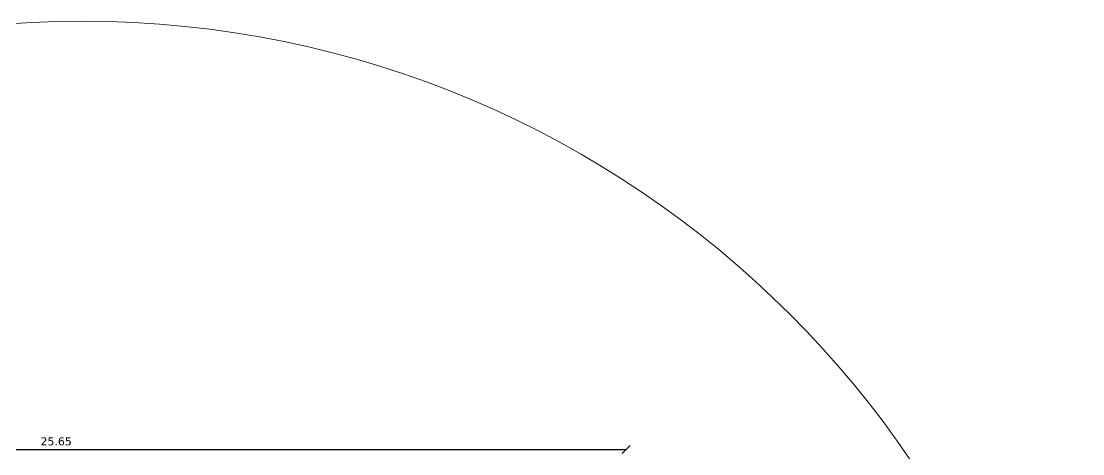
# Model space of a CAD drawing. Header units: metres. Extents: x 617 to 1370, y 693 to 852.
# Drawn here: x 1032.67 to 1056.55, y 842.73 to 852.46 of the extents above; entities that cross this region are included whole.
import ezdxf

# ---------------------------------------------------------------- set-up
doc = ezdxf.new("R2010")
doc.units = ezdxf.units.M
doc.header["$MEASUREMENT"] = 0
doc.header["$PDMODE"] = 2
doc.header["$PDSIZE"] = 50
doc.layers.get('0').update_dxf_attribs({"lineweight": 0})
doc.layers.get('Defpoints').update_dxf_attribs({"lineweight": 0})
doc.layers.add('ED', color=30, linetype='Continuous', lineweight=0)
doc.styles.get("Standard").update_dxf_attribs({"font": 'verdana.ttf', "height": 0.18})
doc.dimstyles.new('ED', dxfattribs={"dimscale": 0, "dimtxt": 0.18, "dimasz": 0.18, "dimexe": 0, "dimexo": 0, "dimgap": 0.09, "dimtad": 1, "dimtoh": 1, "dimzin": 3, "dimdsep": 46, "dimtxsty": 'Standard', "dimblk": 'OBLIQUE', "dimcen": 0.09, "dimse1": 1, "dimse2": 1, "dimclrd": 251, "dimclrt": 30, "dimadec": 0, "dimazin": 0, "dimtfac": 1, "dimtmove": 0, "dimatfit": 3, "dimldrblk": 'ARCHTICK', "dimfxl": 1, "dimtolj": 1, "dimtzin": 0, "dimarcsym": 0})

# ---------------------------------------------------------------- blocks, each defined once
blk = doc.blocks.new('_Oblique')
at = {"color": 0, "linetype": 'ByBlock', "lineweight": -2}
blk.add_line((-0.5, -0.5), (0.5, 0.5), dxfattribs=at)
blk = doc.blocks.new('*D16')
at = {"layer": 'Defpoints', "color": 0}
for p in [(1046.282, 842.821), (1020.637, 842.131), (1046.282, 842.131)]:
    blk.add_point(p, dxfattribs=at)
at = {"layer": 'ED', "color": 251, "lineweight": -2}
blk.add_line((1020.637, 842.821), (1046.282, 842.821), dxfattribs=at)
at = {"layer": 'ED', "color": 251, "lineweight": -2, "xscale": 0.18, "yscale": 0.18, "zscale": 0.18, "rotation": 180}
blk.add_blockref('_Oblique', (1020.637, 842.821), dxfattribs=at)
at = {"layer": 'ED', "color": 251, "lineweight": -2, "xscale": 0.18, "yscale": 0.18, "zscale": 0.18}
blk.add_blockref('_Oblique', (1046.282, 842.821), dxfattribs=at)
at = {"layer": 'ED', "color": 30, "insert": (1033.459, 843.005), "char_height": 0.18, "attachment_point": 5}
blk.add_mtext('\\A1;25.65', dxfattribs=at)
blk = doc.blocks.new('_ArchTick')
at = {"color": 0, "const_width": 0.15}
blk.add_lwpolyline([(-0.5, -0.5), (0.5, 0.5)], dxfattribs=at)

msp = doc.modelspace()

# ---------------------------------------------------------------- linework, layer by layer
at = {"color": 2}
msp.add_circle((1034.053, 829.959), 22.5, dxfattribs=at)

# ---------------------------------------------------------------- dimensions: what is measured, and where the dimension line sits
at = {"layer": 'ED'}
dim = msp.add_linear_dim(base=(1046.28172087, 842.821108835), p1=(1020.63672087, 842.130922473), p2=(1046.28172087, 842.130922473), dimstyle='ED', override={"dimscale": 1, "dimpost": '\\X'}, dxfattribs=at)
dim.commit()
dim.dimension.update_dxf_attribs({"geometry": '*D16', "text_midpoint": (1033.45922087, 843.004856317)})

doc.saveas('drawing.dxf')
